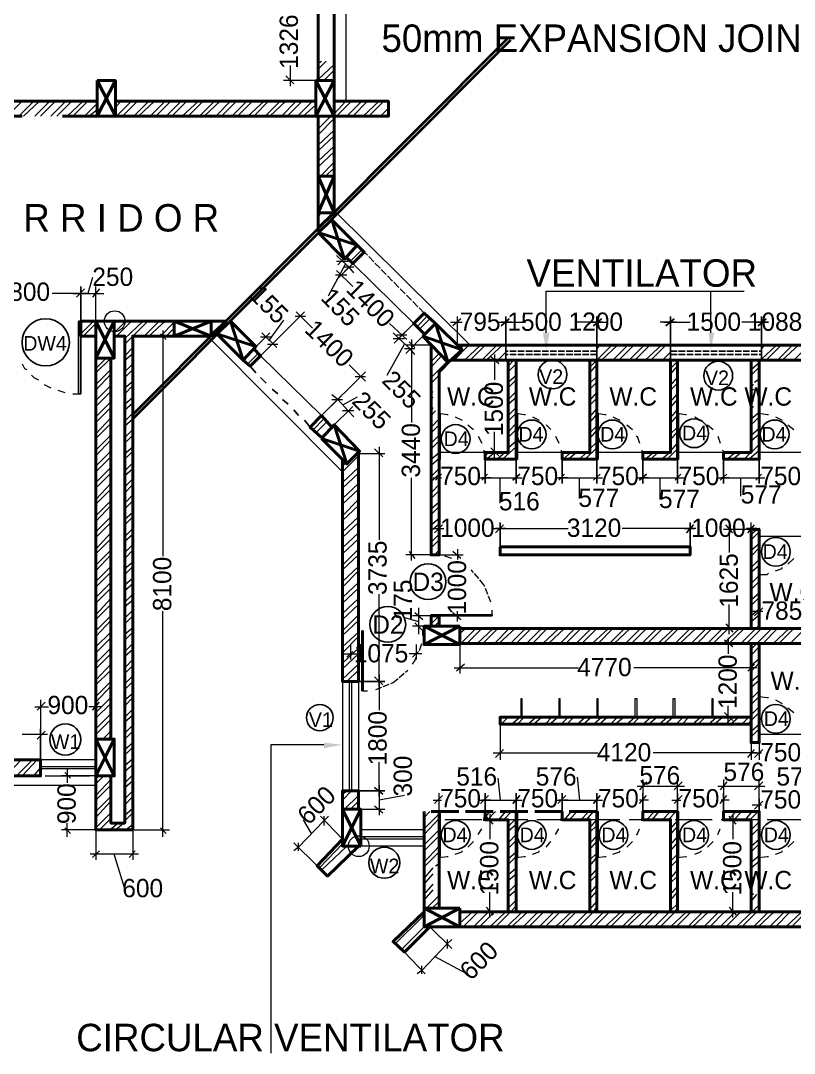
# Model space of a CAD drawing. Header units: millimetres. Extents: x 23593 to 241524, y 4405 to 182732.
# Drawn here: x 215751 to 228433, y 52635 to 69568 of the extents above; entities that cross this region are included whole.
import ezdxf

# ---------------------------------------------------------------- set-up
doc = ezdxf.new("R2010")
doc.units = ezdxf.units.MM
doc.linetypes.add('PDF_IMPORT', pattern=[1, 0.8, -0.2])
for name, color, linetype in [('PDF_0', 7, 'Continuous'), ('PDF_AR_DIMENSION', 7, 'Continuous'), ('PDF_AR_ELEVATION', 2, 'Continuous'), ('PDF_dimensions', 1, 'Continuous'), ('PDF_DOOR WIN TEXT', 5, 'Continuous'), ('PDF_ST COLUMN', 1, 'Continuous'), ('PDF_Text', 7, 'Continuous'), ('PDF_wall', 7, 'Continuous')]:
    doc.layers.add(name, color=color, linetype=linetype)
for name, color, linetype, true_color in [('PDF_AR_DOOR', 7, 'Continuous', 0x723939), ('PDF_AR_HATCH', 7, 'Continuous', 0x767676), ('PDF_AR_WINDOW', 7, 'Continuous', 0x00a5dd), ('PDF_exp gap', 7, 'Continuous', 0xdd006e)]:
    doc.layers.add(name, color=color, linetype=linetype, true_color=true_color)
doc.styles.add('PDF Century Gothic', font='GOTHIC.TTF')

msp = doc.modelspace()

# ---------------------------------------------------------------- linework, layer by layer
at = {"layer": 'PDF_0', "lineweight": 13}
for points in [[(220099, 68661), (220231, 68529)], [(220930, 65622), (221118, 65622)], [(221100, 65395), (220911, 65395)], [(221213, 65527), (221043, 65527)], [(217041, 65169), (216928, 65036)], [(220420, 64716), (220250, 64716)], [(222968, 64678), (222836, 64565)], [(218136, 64338), (218042, 64432)], [(219854, 64376), (219684, 64376)], [(221855, 64357), (222043, 64357)], [(221911, 64414), (222081, 64414)], [(219797, 64263), (219967, 64263)], [(222213, 64187), (222043, 64187)], [(222213, 64206), (222119, 64300)], [(223591, 63942), (223459, 64055)], [(221232, 63734), (221402, 63734)], [(220854, 63356), (221024, 63356)], [(221213, 63168), (221024, 63168)], [(221685, 62413), (221553, 62545)], [(223459, 62564), (223591, 62431)], [(222647, 62129), (222553, 62035)], [(222666, 61299), (222534, 61167)], [(227423, 61167), (227310, 61299)], [(227669, 61167), (227782, 61299)], [(222119, 60865), (222213, 60751)], [(222968, 60751), (222836, 60865)], [(222213, 59864), (222345, 59751)], [(222836, 59864), (222968, 59751)], [(227914, 59940), (227782, 59808)], [(222345, 59562), (222213, 59694)], [(227310, 59675), (227423, 59543)], [(227423, 59298), (227291, 59411)], [(221194, 59222), (221100, 59128)], [(222176, 59128), (222270, 59222)], [(223025, 59015), (222893, 58902)], [(227669, 58902), (227782, 59015)], [(216154, 58392), (216022, 58260)], [(216928, 58260), (217041, 58392)], [(227291, 58222), (227423, 58090)], [(216022, 57788), (216154, 57920)], [(223667, 57618), (223535, 57486)], [(227669, 57486), (227782, 57618)], [(227914, 57618), (227782, 57486)], [(216569, 57146), (216475, 57240)], [(226007, 57089), (225894, 56957)], [(226461, 56957), (226593, 57089)], [(227329, 57089), (227216, 56957)], [(227782, 56957), (227914, 57089)], [(222666, 56863), (222534, 56731)], [(225894, 56731), (226007, 56863)], [(226593, 56863), (226461, 56731)], [(227216, 56731), (227329, 56863)], [(227914, 56768), (227782, 56636)], [(221553, 56693), (221685, 56580)], [(220722, 56523), (220722, 56372)], [(223497, 56391), (223384, 56523)], [(227480, 56391), (227367, 56523)], [(216475, 56334), (216569, 56240)], [(218042, 56334), (218136, 56240)], [(220307, 55957), (220307, 56089)], [(216928, 55844), (217041, 55957)], [(217626, 55957), (217532, 55844)], [(223384, 55032), (223497, 54900)], [(227367, 55032), (227480, 54900)], [(222742, 54503), (222742, 54352)], [(222327, 53937), (222327, 54069)]]:
    msp.add_lwpolyline(points, dxfattribs=at)
at = {"layer": 'PDF_0', "color": 1, "linetype": 'PDF_IMPORT', "lineweight": 25, "ltscale": 147.431188}
msp.add_lwpolyline([(222364, 64772), (221383, 65773)], dxfattribs=at)
at = {"layer": 'PDF_0', "lineweight": 13}
for points in [[(216796, 65169), (216664, 65036)], [(223761, 64678), (223629, 64565)], [(225271, 64678), (225139, 64565)], [(226461, 64678), (226328, 64565)], [(227971, 64678), (227838, 64565)], [(223308, 62035), (223402, 62129)], [(223818, 62035), (223931, 62129)], [(224573, 62035), (224667, 62129)], [(225139, 62035), (225252, 62129)], [(225894, 62035), (226007, 62129)], [(226479, 62035), (226574, 62129)], [(227216, 62035), (227329, 62129)], [(227801, 62035), (227895, 62129)], [(223535, 61167), (223667, 61299)], [(226668, 61167), (226781, 61299)], [(221553, 58807), (221685, 58675)], [(221553, 56995), (221685, 56882)], [(223289, 56731), (223421, 56863)], [(223818, 56731), (223931, 56863)], [(224554, 56731), (224686, 56863)], [(225139, 56731), (225252, 56863)]]:
    msp.add_lwpolyline(points, close=True, dxfattribs=at)
at = {"layer": 'PDF_0', "color": 1, "linetype": 'PDF_IMPORT', "lineweight": 25, "ltscale": 132.136405}
for points in [[(225196, 64149), (223705, 64149)], [(225196, 64093), (223705, 64093)], [(226404, 64149), (227895, 64149)], [(226404, 64093), (227895, 64093)]]:
    msp.add_lwpolyline(points, dxfattribs=at)
at = {"layer": 'PDF_0', "color": 1, "lineweight": 25}
for points in [[(219514, 63904), (219608, 63791)], [(219684, 63715), (219778, 63621)], [(219873, 63526), (219967, 63451)], [(220042, 63356), (220137, 63281)], [(220231, 63187), (220307, 63092)], [(220401, 63017), (220495, 62903)]]:
    msp.add_lwpolyline(points, dxfattribs=at)
at = {"layer": 'PDF_AR_DIMENSION', "lineweight": 13}
for points in [[(220175, 68491), (220175, 68831)], [(220590, 68585), (220061, 68585)], [(221213, 65433), (221137, 65527), (221024, 65622), (220930, 65716)], [(220798, 65055), (221081, 65584)], [(220930, 65320), (221194, 65584), (221062, 65452)], [(221081, 65697), (220949, 65565)], [(220930, 65471), (221194, 65206)], [(216928, 65357), (216852, 65093)], [(216984, 64640), (216984, 65206)], [(216833, 65093), (216267, 65093)], [(216607, 65093), (216739, 65093), (216984, 65093), (217117, 65093)], [(220401, 64791), (219684, 64074), (219948, 64338)], [(220269, 64791), (220533, 64527)], [(222912, 64244), (222912, 64716)], [(220061, 64659), (219816, 64319)], [(222081, 64338), (221798, 64602)], [(221873, 64281), (222194, 64602), (221930, 64338)], [(222798, 64621), (222987, 64621)], [(223591, 64621), (224025, 64621)], [(223799, 64621), (223629, 64621)], [(225290, 64621), (224875, 64621)], [(225101, 64621), (225366, 64621)], [(226498, 64621), (226234, 64621)], [(226291, 64621), (226725, 64621)], [(227801, 64621), (228008, 64621), (227574, 64621)], [(217588, 64395), (218193, 64395)], [(218079, 64489), (218079, 60789)], [(219571, 64187), (219835, 64451)], [(219703, 64451), (219948, 64206)], [(222213, 64093), (222138, 64187), (221949, 64357), (221855, 64451)], [(222383, 64432), (222062, 64112)], [(221760, 63753), (222043, 64263)], [(222478, 64244), (222062, 64244)], [(222157, 64338), (222157, 62979)], [(223516, 64093), (223516, 63677)], [(221402, 63658), (221137, 63923)], [(223742, 63998), (223421, 63998)], [(221005, 63413), (220684, 63092), (221402, 63809)], [(221213, 63073), (221118, 63168), (220949, 63356), (220854, 63432)], [(221269, 63394), (221024, 63262)], [(220854, 62903), (221194, 63243)], [(223516, 62394), (223516, 62828)], [(221628, 62582), (221628, 61053)], [(223742, 62488), (223421, 62488)], [(221288, 62469), (221722, 62469)], [(222610, 62375), (222610, 61978)], [(222157, 60714), (222157, 62073)], [(222515, 62073), (222647, 62073)], [(223251, 62073), (223969, 62073)], [(223459, 62073), (223308, 62073)], [(223610, 61658), (223610, 62073)], [(223780, 62073), (223912, 62073)], [(224516, 62073), (225290, 62073)], [(224724, 62073), (224573, 62073)], [(224913, 61733), (224913, 62073)], [(225101, 62073), (225252, 62073)], [(225856, 62073), (226630, 62073)], [(226045, 62073), (225894, 62073)], [(226234, 61714), (226234, 62073)], [(226423, 62073), (226574, 62073)], [(227178, 62073), (227952, 62073)], [(227367, 62073), (227234, 62073)], [(227555, 61771), (227555, 62073)], [(227744, 62073), (227895, 62073)], [(222610, 60940), (222610, 61337)], [(227367, 61337), (227367, 60846)], [(227725, 60940), (227725, 61337)], [(222515, 61242), (222685, 61242)], [(223497, 61242), (224724, 61242)], [(223705, 61242), (223535, 61242)], [(226819, 61242), (225611, 61242)], [(226630, 61242), (226800, 61242)], [(227725, 61223), (227272, 61223)], [(227820, 61242), (227650, 61242)], [(222478, 60808), (222062, 60808)], [(222610, 60808), (223006, 60808)], [(222912, 60902), (222912, 60733)], [(221628, 58637), (221628, 60166)], [(227367, 59506), (227367, 59996)], [(227857, 59600), (227857, 59978)], [(218079, 56183), (218079, 59883)], [(222024, 59789), (222270, 59713)], [(222478, 59808), (222176, 59808)], [(222270, 59940), (222270, 59808), (222270, 59638), (222270, 59506)], [(222610, 59808), (223006, 59808)], [(222912, 59713), (222912, 59883)], [(227744, 59883), (227914, 59883)], [(222478, 59638), (222176, 59638)], [(227725, 59600), (227272, 59600)], [(227348, 59449), (227348, 59185)], [(221156, 59336), (221156, 59090)], [(222232, 59336), (222232, 59090)], [(222949, 59336), (222949, 58864)], [(227253, 59355), (227725, 59355), (227725, 58864)], [(221043, 59185), (221269, 59185)], [(222327, 59185), (222119, 59185)], [(222855, 58958), (224894, 58958)], [(227820, 58958), (225800, 58958)], [(221628, 58845), (221628, 58260)], [(216078, 58430), (216078, 57448), (216078, 57958)], [(216984, 57448), (216984, 58430)], [(215984, 58316), (216210, 58316)], [(217079, 58316), (216871, 58316)], [(227348, 58052), (227348, 58335)], [(227725, 58146), (227253, 58146)], [(223610, 58033), (223610, 57448)], [(227725, 58033), (227725, 57448)], [(216192, 57863), (215776, 57863)], [(227857, 57731), (227857, 57448)], [(221628, 56844), (221628, 57410)], [(223497, 57561), (225215, 57561)], [(227820, 57561), (226121, 57561)], [(227744, 57561), (227895, 57561)], [(216513, 57297), (216513, 57071)], [(216984, 57184), (216418, 57184)], [(223572, 57146), (223610, 56787)], [(224875, 57165), (224913, 56787)], [(225951, 57127), (225951, 56599), (225951, 56901)], [(226517, 56901), (226517, 56599), (226517, 57127)], [(227272, 57127), (227272, 56599), (227272, 56901)], [(227857, 56806), (227857, 56599), (227857, 57127)], [(221628, 57033), (221628, 56542)], [(222610, 56599), (222610, 56901)], [(225856, 57014), (226630, 57014)], [(227178, 57014), (227952, 57014)], [(222043, 56863), (221628, 56787)], [(222515, 56787), (222647, 56787)], [(223251, 56787), (223969, 56787)], [(223459, 56787), (223308, 56787)], [(223780, 56787), (223912, 56787)], [(224516, 56787), (225290, 56787)], [(224724, 56787), (224573, 56787)], [(225101, 56787), (225252, 56787)], [(226045, 56787), (225894, 56787)], [(226423, 56787), (226574, 56787)], [(227367, 56787), (227234, 56787)], [(221288, 56636), (221722, 56636)], [(223440, 56561), (223440, 56146)], [(227423, 56561), (227423, 56146)], [(227744, 56712), (227895, 56712)], [(216513, 56183), (216513, 56410)], [(220798, 56523), (220722, 56448), (220307, 56013), (220231, 55957)], [(220382, 56466), (220514, 56240)], [(221024, 56146), (220665, 56523)], [(223742, 56466), (223346, 56466)], [(227725, 56466), (227329, 56466)], [(216984, 56297), (216418, 56297)], [(216984, 56315), (216984, 55806)], [(217588, 56315), (217588, 55806)], [(217588, 56297), (218193, 56297)], [(220609, 55711), (220231, 56089)], [(217683, 55900), (217588, 55900), (216984, 55900), (216890, 55900)], [(217456, 55334), (217286, 55900)], [(223440, 54862), (223440, 55277)], [(227423, 54862), (227423, 55277)], [(223742, 54956), (223346, 54956)], [(227725, 54956), (227329, 54956)], [(222459, 54711), (222817, 54352)], [(222817, 54503), (222742, 54428), (222327, 53994), (222251, 53937)], [(222043, 54296), (222383, 53937)], [(223063, 53937), (222534, 54220)]]:
    msp.add_lwpolyline(points, dxfattribs=at)
for points in [[(216739, 65206), (216739, 64640)], [(223705, 64716), (223705, 64244)], [(225196, 64716), (225196, 64244)], [(226404, 64716), (226404, 64244)], [(227895, 64716), (227895, 64244)], [(223365, 61978), (223365, 62375)], [(223874, 61978), (223874, 62375)], [(224629, 61978), (224629, 62375)], [(225196, 61978), (225196, 62375)], [(225951, 61978), (225951, 62375)], [(226517, 61978), (226517, 62375)], [(227272, 61978), (227272, 62375)], [(227857, 61978), (227857, 62375)], [(223610, 61337), (223610, 60940)], [(226725, 61337), (226725, 60940)], [(221722, 58732), (221288, 58732)], [(221722, 56938), (221288, 56938)], [(223365, 56901), (223365, 56599)], [(223874, 56901), (223874, 56599)], [(224629, 56901), (224629, 56599)], [(225196, 56901), (225196, 56599)]]:
    msp.add_lwpolyline(points, close=True, dxfattribs=at)
at = {"layer": 'PDF_AR_DOOR', "lineweight": 25}
for points in [[(216739, 63451), (216701, 63451), (216701, 64640), (216739, 64640)], [(222610, 63130), (222629, 63130), (222629, 62375), (222610, 62375)], [(223874, 63130), (223893, 63130), (223893, 62375), (223874, 62375)], [(225196, 63130), (225215, 63130), (225215, 62375), (225196, 62375)], [(226517, 63130), (226536, 63130), (226536, 62375), (226517, 62375)], [(223478, 59808), (223478, 59827), (222478, 59827), (222478, 59808)], [(221345, 58581), (221364, 58581), (221364, 59562), (221345, 59562)], [(222610, 55844), (222629, 55844), (222629, 56599), (222610, 56599)], [(223874, 55844), (223893, 55844), (223893, 56599), (223874, 56599)], [(225196, 55844), (225215, 55844), (225215, 56599), (225196, 56599)], [(226517, 55844), (226536, 55844), (226536, 56599), (226517, 56599)]]:
    msp.add_lwpolyline(points, close=True, dxfattribs=at)
at = {"layer": 'PDF_AR_DOOR', "lineweight": 20}
for points in [[(215776, 63942), (215814, 63866), (215852, 63847)], [(215927, 63753), (215965, 63715), (216041, 63677)], [(216135, 63602), (216248, 63545)], [(216362, 63507), (216475, 63470)], [(216607, 63451), (216739, 63451)], [(222610, 63130), (222742, 63111), (222761, 63111)], [(222874, 63073), (222987, 63017)], [(223874, 63130), (224007, 63111), (224025, 63111)], [(224139, 63073), (224252, 63017)], [(225196, 63130), (225328, 63111), (225347, 63111)], [(225460, 63073), (225573, 63017)], [(226517, 63130), (226649, 63111), (226668, 63111)], [(226800, 63073), (226895, 63017), (226914, 63017)], [(227857, 63130), (227990, 63111), (228008, 63111)], [(228122, 63073), (228235, 63017)], [(223082, 62941), (223176, 62866)], [(224365, 62941), (224441, 62866)], [(225687, 62941), (225781, 62866)], [(227008, 62941), (227102, 62866)], [(228329, 62941), (228424, 62866)], [(223251, 62752), (223308, 62639)], [(224516, 62752), (224573, 62639)], [(225838, 62752), (225856, 62752), (225894, 62639)], [(227178, 62752), (227216, 62639)], [(223346, 62526), (223346, 62507), (223365, 62375)], [(224611, 62526), (224611, 62507), (224629, 62375)], [(225932, 62526), (225932, 62507), (225951, 62375)], [(227253, 62526), (227272, 62507), (227272, 62375)], [(222572, 60808), (222478, 60808)], [(222817, 60751), (222704, 60789)], [(223044, 60638), (222987, 60676), (222931, 60695)], [(228329, 60657), (228424, 60751)], [(227857, 60487), (227990, 60487), (228008, 60506)], [(228122, 60544), (228235, 60582), (228235, 60600)], [(223478, 59808), (223478, 59902)], [(222345, 59487), (222345, 59562)], [(222289, 59241), (222327, 59355)], [(222176, 59015), (222213, 59071), (222232, 59128)], [(221345, 58581), (221439, 58581)], [(227857, 58486), (227990, 58467), (228008, 58467)], [(228122, 58430), (228235, 58373)], [(228329, 58298), (228424, 58222)], [(223346, 56448), (223346, 56466), (223365, 56599)], [(224611, 56448), (224611, 56466), (224629, 56599)], [(225932, 56448), (225932, 56466), (225951, 56599)], [(227253, 56448), (227272, 56466), (227272, 56599)], [(223251, 56221), (223308, 56315)], [(224516, 56221), (224573, 56315)], [(225838, 56221), (225856, 56221), (225894, 56315)], [(227178, 56221), (227216, 56315)], [(223082, 56013), (223176, 56108)], [(224365, 56013), (224441, 56108)], [(225687, 56013), (225781, 56108)], [(227008, 56013), (227102, 56108)], [(228329, 56013), (228424, 56108)], [(222874, 55900), (222987, 55938), (222987, 55957)], [(224139, 55900), (224252, 55938), (224252, 55957)], [(225460, 55900), (225573, 55938), (225573, 55957)], [(226800, 55900), (226895, 55938), (226914, 55957)], [(228122, 55900), (228235, 55938), (228235, 55957)], [(222610, 55844), (222742, 55862), (222761, 55862)], [(223874, 55844), (224007, 55862), (224025, 55862)], [(225196, 55844), (225328, 55862), (225347, 55862)], [(226517, 55844), (226649, 55862), (226668, 55862)], [(227857, 55844), (227990, 55862), (228008, 55862)]]:
    msp.add_lwpolyline(points, dxfattribs=at)
at = {"layer": 'PDF_AR_DOOR', "lineweight": 25}
for points in [[(227857, 63130), (227857, 62375), (227857, 63130)], [(227857, 60487), (227857, 61242), (227857, 60487)], [(227857, 58486), (227857, 57731), (227857, 58486)], [(227857, 55844), (227857, 56599), (227857, 55844)]]:
    msp.add_lwpolyline(points, dxfattribs=at)
at = {"layer": 'PDF_AR_DOOR', "linetype": 'PDF_IMPORT', "lineweight": 20, "ltscale": 133.477926}
for points in [[(223459, 60034), (223346, 60317), (223138, 60563)], [(221571, 58600), (221855, 58713), (222100, 58920)]]:
    msp.add_lwpolyline(points, dxfattribs=at)
at = {"layer": 'PDF_AR_ELEVATION', "lineweight": 20}
for points in [[(221024, 62167), (218815, 64395)], [(220684, 63092), (219684, 64074)], [(223365, 62488), (222610, 62488)], [(224629, 62488), (223874, 62488)], [(225951, 62488), (225196, 62488)], [(227272, 62488), (226517, 62488)], [(228594, 62488), (227857, 62488)], [(228594, 61110), (227857, 61110)], [(228594, 57863), (227857, 57863)], [(214851, 57033), (216984, 57033)]]:
    msp.add_lwpolyline(points, dxfattribs=at)
at = {"layer": 'PDF_AR_ELEVATION', "color": 7, "lineweight": 20}
for points in [[(223969, 58146), (223969, 58449), (223950, 58449), (223950, 58146)], [(224592, 58146), (224592, 58449), (224573, 58449), (224573, 58146)], [(225215, 58146), (225215, 58449), (225196, 58449), (225196, 58146)], [(225856, 58146), (225856, 58449), (225819, 58449), (225819, 58146)], [(226479, 58146), (226479, 58449), (226442, 58449), (226442, 58146)], [(227102, 58146), (227102, 58449), (227083, 58449), (227083, 58146)]]:
    msp.add_lwpolyline(points, dxfattribs=at)
at = {"layer": 'PDF_AR_ELEVATION', "linetype": 'PDF_IMPORT', "lineweight": 20, "ltscale": 755.065171}
msp.add_lwpolyline([(228594, 56466), (222610, 56466)], dxfattribs=at)
at = {"layer": 'PDF_AR_HATCH', "lineweight": 5}
for points in [[(220628, 68868), (220684, 68906)], [(220628, 68774), (220760, 68906)], [(220628, 68604), (220892, 68850)], [(220722, 68585), (220892, 68755)], [(215531, 68000), (215776, 68245)], [(215720, 68000), (215965, 68245)], [(215795, 68000), (216059, 68245)], [(215984, 68000), (216229, 68245)], [(216078, 68000), (216324, 68245)], [(216248, 68000), (216494, 68245)], [(216343, 68000), (216588, 68245)], [(216513, 68000), (216777, 68245)], [(216607, 68000), (216852, 68245)], [(217305, 68245), (217305, 68245)], [(217305, 68151), (217400, 68245)], [(217324, 68000), (217570, 68245)], [(217419, 68000), (217664, 68245)], [(217607, 68000), (217853, 68245)], [(217683, 68000), (217947, 68245)], [(217872, 68000), (218117, 68245)], [(217966, 68000), (218211, 68245)], [(218136, 68000), (218381, 68245)], [(218230, 68000), (218476, 68245)], [(218400, 68000), (218664, 68245)], [(218495, 68000), (218740, 68245)], [(218683, 68000), (218929, 68245)], [(218759, 68000), (219023, 68245)], [(218948, 68000), (219193, 68245)], [(219042, 68000), (219287, 68245)], [(219212, 68000), (219457, 68245)], [(219306, 68000), (219552, 68245)], [(219476, 68000), (219740, 68245)], [(219571, 68000), (219816, 68245)], [(219759, 68000), (220005, 68245)], [(219835, 68000), (220099, 68245)], [(220024, 68000), (220269, 68245)], [(220118, 68000), (220363, 68245)], [(220288, 68000), (220533, 68245)], [(220892, 68038), (221081, 68245)], [(220892, 68227), (220911, 68245)], [(220930, 68000), (221175, 68245)], [(221100, 68000), (221345, 68245)], [(221194, 68000), (221439, 68245)], [(221364, 68000), (221628, 68245)], [(221458, 68000), (221704, 68245)], [(216796, 68000), (217003, 68208)], [(216871, 68000), (217003, 68113)], [(220382, 68000), (220590, 68189)], [(221647, 68000), (221779, 68132)], [(220571, 68000), (220590, 68019)], [(220628, 67792), (220835, 68000)], [(220628, 67981), (220647, 68000)], [(220628, 67698), (220892, 67962)], [(221722, 68000), (221779, 68038)], [(220628, 67528), (220892, 67774)], [(220628, 67434), (220892, 67679)], [(220628, 67264), (220892, 67509)], [(220628, 67170), (220892, 67415)], [(220665, 67019), (220892, 67245)], [(220741, 67019), (220892, 67151)], [(220628, 66169), (220873, 66414)], [(220628, 66358), (220684, 66414)], [(221156, 65622), (221345, 65810)], [(222251, 64546), (222421, 64734)], [(216739, 64432), (216947, 64640)], [(216739, 64621), (216758, 64640)], [(216777, 64395), (216984, 64602)], [(217286, 64451), (217475, 64640)], [(217286, 64621), (217305, 64640)], [(217324, 64395), (217570, 64640)], [(217456, 64357), (217758, 64640)], [(217834, 64640), (217588, 64395), (217456, 64263)], [(217777, 64395), (218023, 64640)], [(217853, 64395), (218117, 64640)], [(218042, 64395), (218268, 64621)], [(218136, 64395), (218268, 64527)], [(218853, 64414), (219099, 64640)], [(218853, 64583), (218910, 64640)], [(222289, 64508), (222459, 64678)], [(216966, 64395), (216984, 64414)], [(217456, 64074), (217588, 64206)], [(222478, 64168), (222515, 64206)], [(222855, 63998), (223100, 64244)], [(222968, 64187), (223006, 64244)], [(223025, 63998), (223289, 64244)], [(223119, 63998), (223365, 64244)], [(223308, 63998), (223554, 64244)], [(223384, 63998), (223648, 64244)], [(225083, 63885), (225196, 63998), (225441, 64244)], [(225196, 64187), (225252, 64244)], [(225271, 63998), (225536, 64244)], [(225460, 63998), (225705, 64244)], [(225554, 63998), (225800, 64244)], [(225724, 63998), (225970, 64244)], [(225819, 63998), (226064, 64244)], [(225989, 63998), (226253, 64244)], [(226083, 63998), (226328, 64244)], [(227895, 64017), (228141, 64244)], [(227895, 64187), (227952, 64244)], [(227971, 63998), (228216, 64244)], [(228159, 63998), (228405, 64244)], [(228235, 63998), (228499, 64244)], [(228424, 63998), (228669, 64244)], [(216984, 63866), (217154, 64036)], [(216984, 63791), (217230, 64036)], [(217456, 63998), (217588, 64112)], [(219476, 63942), (219646, 64112)], [(222478, 63979), (222610, 64112)], [(222478, 63885), (222647, 64074)], [(223572, 63998), (223705, 64130)], [(223667, 63998), (223705, 64036)], [(226272, 63998), (226404, 64130)], [(226347, 63998), (226404, 64036)], [(216984, 63602), (217230, 63847)], [(217456, 63809), (217588, 63942)], [(217456, 63715), (217588, 63847)], [(222478, 63715), (222742, 63979)], [(223742, 63904), (223837, 63998)], [(223742, 63809), (223874, 63942)], [(225083, 63791), (225196, 63923)], [(226404, 63866), (226517, 63979)], [(226404, 63772), (226517, 63904)], [(227725, 63847), (227857, 63960)], [(227725, 63753), (227857, 63885)], [(216984, 63507), (217230, 63772)], [(222478, 63621), (222610, 63753)], [(223742, 63640), (223874, 63753)], [(223742, 63545), (223874, 63677)], [(225083, 63621), (225196, 63734)], [(226404, 63583), (226517, 63715)], [(227782, 63640), (227857, 63696)], [(216984, 63338), (217230, 63583)], [(217456, 63545), (217588, 63658)], [(217456, 63451), (217588, 63583)], [(225083, 63526), (225196, 63640)], [(226404, 63507), (226517, 63621)], [(227725, 63564), (227763, 63602)], [(227725, 63489), (227763, 63526)], [(216984, 63243), (217230, 63489)], [(217456, 63281), (217588, 63394)], [(222478, 63451), (222515, 63489)], [(222478, 63356), (222515, 63394)], [(223742, 63356), (223874, 63489)], [(223742, 63281), (223874, 63394)], [(225083, 63338), (225196, 63470)], [(225083, 63262), (225196, 63375)], [(226404, 63319), (226517, 63451)], [(226404, 63224), (226517, 63356)], [(227725, 63300), (227763, 63338)], [(216984, 63073), (217230, 63319)], [(216984, 62979), (217230, 63224)], [(217456, 63187), (217588, 63300)], [(222478, 63168), (222515, 63224)], [(222478, 63092), (222553, 63168)], [(223742, 63092), (223874, 63224)], [(225083, 63073), (225196, 63205)], [(226404, 63054), (226517, 63187)], [(227725, 63205), (227763, 63243)], [(216984, 62790), (217230, 63054)], [(217456, 62998), (217588, 63130)], [(217456, 62922), (217588, 63036)], [(220552, 62866), (220722, 63036)], [(220590, 62809), (220779, 62998)], [(222478, 62903), (222610, 63036)], [(223742, 62998), (223874, 63130)], [(225083, 62979), (225196, 63111)], [(226404, 62960), (226517, 63092)], [(227725, 63036), (227857, 63149)], [(227725, 62941), (227857, 63073)], [(216984, 62715), (217230, 62960)], [(217456, 62734), (217588, 62866)], [(222478, 62809), (222610, 62941)], [(223742, 62828), (223874, 62960)], [(223742, 62734), (223874, 62866)], [(225083, 62809), (225196, 62922)], [(225083, 62715), (225196, 62847)], [(226404, 62790), (226517, 62903)], [(226404, 62696), (226517, 62828)], [(227725, 62771), (227857, 62885)], [(216984, 62526), (217230, 62771)], [(216984, 62431), (217230, 62696)], [(217456, 62639), (217588, 62771)], [(222478, 62639), (222610, 62771)], [(222478, 62545), (222610, 62677)], [(223742, 62564), (223874, 62677)], [(225083, 62545), (225196, 62658)], [(227725, 62677), (227857, 62790)], [(216984, 62262), (217230, 62507)], [(217456, 62469), (217588, 62582)], [(217456, 62375), (217588, 62507)], [(222478, 62375), (222610, 62488)], [(223365, 62431), (223421, 62488)], [(223384, 62375), (223516, 62488)], [(223554, 62375), (223686, 62488)], [(223648, 62375), (223874, 62582)], [(224648, 62375), (224762, 62488)], [(224724, 62375), (224856, 62488)], [(224913, 62375), (225026, 62488)], [(225007, 62375), (225196, 62564)], [(225989, 62375), (226121, 62488)], [(226083, 62375), (226196, 62488)], [(226253, 62375), (226385, 62488)], [(226347, 62375), (226517, 62545)], [(226404, 62507), (226517, 62639)], [(227272, 62488), (227272, 62488)], [(227329, 62375), (227461, 62488)], [(227423, 62375), (227555, 62488)], [(227612, 62375), (227857, 62620)], [(227687, 62375), (227857, 62526)], [(216984, 62167), (217230, 62413)], [(217456, 62186), (217588, 62318)], [(221024, 62167), (221288, 62431)], [(221024, 62262), (221081, 62318)], [(222478, 62280), (222610, 62394)], [(223837, 62375), (223874, 62413)], [(225177, 62375), (225196, 62394)], [(216984, 61997), (217230, 62243)], [(216984, 61903), (217230, 62148)], [(217456, 62111), (217588, 62224)], [(221024, 61997), (221288, 62243)], [(221024, 61903), (221288, 62148)], [(222478, 62092), (222610, 62224)], [(216984, 61714), (217230, 61978)], [(217456, 61922), (217588, 62054)], [(221024, 61733), (221288, 61978)], [(222478, 62016), (222610, 62129)], [(216984, 61639), (217230, 61884)], [(217456, 61827), (217588, 61960)], [(221024, 61639), (221288, 61884)], [(222478, 61827), (222610, 61960)], [(222478, 61733), (222610, 61865)], [(216984, 61450), (217230, 61695)], [(217456, 61658), (217588, 61790)], [(217456, 61563), (217588, 61695)], [(221024, 61450), (221288, 61714)], [(222478, 61563), (222610, 61676)], [(216984, 61356), (217230, 61620)], [(217456, 61393), (217588, 61507)], [(221024, 61374), (221288, 61620)], [(222478, 61469), (222610, 61601)], [(216984, 61186), (217230, 61431)], [(216984, 61091), (217230, 61337)], [(217456, 61299), (217588, 61431)], [(221024, 61186), (221288, 61431)], [(221024, 61091), (221288, 61337)], [(222478, 61299), (222610, 61412)], [(222478, 61205), (222610, 61318)], [(216984, 60902), (217230, 61167)], [(217456, 61110), (217588, 61242)], [(217456, 61035), (217588, 61148)], [(221024, 60921), (221288, 61167)], [(222478, 61016), (222610, 61148)], [(227725, 61148), (227820, 61223)], [(227725, 61053), (227857, 61186)], [(216984, 60827), (217230, 61072)], [(217456, 60846), (217588, 60978)], [(221024, 60827), (221288, 61072)], [(222478, 60921), (222610, 61053)], [(227725, 60884), (227857, 60997)], [(216984, 60638), (217230, 60884)], [(216984, 60544), (217230, 60808)], [(217456, 60751), (217588, 60884)], [(221024, 60638), (221288, 60902)], [(221024, 60563), (221288, 60808)], [(222534, 60808), (222610, 60884)], [(227725, 60789), (227857, 60921)], [(217456, 60582), (217588, 60695)], [(227725, 60600), (227857, 60733)], [(227725, 60525), (227857, 60638)], [(216984, 60374), (217230, 60619)], [(216984, 60280), (217230, 60525)], [(217456, 60487), (217588, 60619)], [(221024, 60374), (221288, 60619)], [(221024, 60280), (221288, 60544)], [(227725, 60336), (227857, 60468)], [(216984, 60110), (217230, 60355)], [(217456, 60317), (217588, 60431)], [(217456, 60223), (217588, 60336)], [(221024, 60110), (221288, 60355)], [(227725, 60242), (227857, 60374)], [(216984, 60015), (217230, 60261)], [(217456, 60034), (217588, 60166)], [(221024, 60015), (221288, 60261)], [(227725, 60072), (227857, 60185)], [(216984, 59827), (217230, 60091)], [(216984, 59751), (217230, 59996)], [(217456, 59959), (217588, 60072)], [(221024, 59845), (221288, 60091)], [(221024, 59751), (221288, 59996)], [(227725, 59978), (227857, 60110)], [(216984, 59562), (217230, 59808)], [(217456, 59770), (217588, 59902)], [(217456, 59675), (217588, 59808)], [(221024, 59562), (221288, 59827)], [(222478, 59675), (222610, 59808)], [(227725, 59808), (227857, 59921)], [(227725, 59713), (227857, 59827)], [(216984, 59468), (217230, 59732)], [(217456, 59506), (217588, 59619)], [(221024, 59487), (221288, 59732)], [(222534, 59638), (222610, 59713)], [(227555, 59355), (227801, 59600), (227857, 59657)], [(216984, 59298), (217230, 59543)], [(216984, 59204), (217230, 59449)], [(217456, 59411), (217588, 59543)], [(221024, 59298), (221288, 59543)], [(221024, 59204), (221288, 59468)], [(222949, 59524), (223044, 59600)], [(222968, 59355), (223214, 59600)], [(223063, 59355), (223308, 59600)], [(223233, 59355), (223497, 59600)], [(223327, 59355), (223572, 59600)], [(223516, 59355), (223761, 59600)], [(223591, 59355), (223856, 59600)], [(223780, 59355), (224025, 59600)], [(223874, 59355), (224120, 59600)], [(224044, 59355), (224290, 59600)], [(224139, 59355), (224384, 59600)], [(224309, 59355), (224573, 59600)], [(224403, 59355), (224667, 59600)], [(224592, 59355), (224837, 59600)], [(224686, 59355), (224931, 59600)], [(224856, 59355), (225101, 59600)], [(224950, 59355), (225196, 59600)], [(225120, 59355), (225385, 59600)], [(225215, 59355), (225460, 59600)], [(225403, 59355), (225649, 59600)], [(225479, 59355), (225743, 59600)], [(225668, 59355), (225913, 59600)], [(225762, 59355), (226007, 59600)], [(225932, 59355), (226177, 59600)], [(226026, 59355), (226272, 59600)], [(226196, 59355), (226461, 59600)], [(226291, 59355), (226536, 59600)], [(226479, 59355), (226725, 59600)], [(226555, 59355), (226819, 59600)], [(226744, 59355), (226989, 59600)], [(226838, 59355), (227083, 59600)], [(227008, 59355), (227253, 59600)], [(227102, 59355), (227348, 59600)], [(227272, 59355), (227536, 59600)], [(227367, 59355), (227612, 59600)], [(227650, 59355), (227895, 59600)], [(227725, 59260), (227820, 59355), (228065, 59600)], [(227914, 59355), (228159, 59600)], [(228084, 59355), (228348, 59600)], [(228178, 59355), (228424, 59600)], [(228367, 59355), (228612, 59600)], [(216984, 59034), (217230, 59279)], [(217456, 59222), (217588, 59355)], [(221024, 59034), (221288, 59279)], [(227725, 59166), (227857, 59298)], [(216984, 58939), (217230, 59185)], [(217456, 59147), (217588, 59260)], [(221024, 58939), (221288, 59185)], [(227725, 58996), (227857, 59109)], [(216984, 58751), (217230, 59015)], [(217456, 58958), (217588, 59090)], [(217456, 58864), (217588, 58996)], [(221024, 58769), (221288, 59015)], [(227725, 58902), (227857, 59034)], [(216984, 58675), (217230, 58920)], [(217456, 58694), (217588, 58826)], [(221100, 58732), (221288, 58920)], [(227725, 58732), (227857, 58845)], [(216984, 58486), (217230, 58732)], [(216984, 58392), (217230, 58656)], [(217456, 58600), (217588, 58732)], [(221269, 58732), (221288, 58751)], [(227725, 58637), (227857, 58751)], [(216984, 58222), (217230, 58467)], [(217456, 58430), (217588, 58543)], [(217456, 58335), (217588, 58467)], [(227725, 58449), (227857, 58581)], [(227725, 58354), (227857, 58486)], [(216984, 58128), (217230, 58373)], [(217456, 58146), (217588, 58279)], [(227725, 58184), (227857, 58316)], [(216984, 57958), (217230, 58203)], [(216984, 57863), (217230, 58109)], [(217456, 58071), (217588, 58184)], [(223610, 58109), (223648, 58146)], [(223629, 58033), (223742, 58146)], [(223799, 58033), (223931, 58146)], [(223893, 58033), (224007, 58146)], [(224063, 58033), (224195, 58146)], [(224158, 58033), (224290, 58146)], [(224346, 58033), (224460, 58146)], [(224422, 58033), (224554, 58146)], [(224611, 58033), (224724, 58146)], [(224705, 58033), (224818, 58146)], [(224875, 58033), (225007, 58146)], [(224969, 58033), (225101, 58146)], [(225139, 58033), (225271, 58146)], [(225234, 58033), (225366, 58146)], [(225422, 58033), (225536, 58146)], [(225498, 58033), (225630, 58146)], [(225687, 58033), (225819, 58146)], [(225781, 58033), (225894, 58146)], [(225951, 58033), (226083, 58146)], [(226045, 58033), (226177, 58146)], [(226215, 58033), (226347, 58146)], [(226309, 58033), (226442, 58146)], [(226498, 58033), (226612, 58146)], [(226593, 58033), (226706, 58146)], [(226763, 58033), (226895, 58146)], [(226857, 58033), (226970, 58146)], [(227027, 58033), (227159, 58146)], [(227121, 58033), (227253, 58146)], [(227310, 58033), (227423, 58146)], [(227385, 58033), (227518, 58146)], [(227574, 58033), (227687, 58146)], [(227669, 58033), (227725, 58090), (227857, 58222)], [(217098, 57788), (217230, 57920)], [(217456, 57882), (217588, 58014)], [(217456, 57788), (217588, 57920)], [(227725, 57920), (227857, 58033)], [(227725, 57826), (227857, 57958)], [(217192, 57788), (217230, 57844)], [(227801, 57731), (227857, 57769)], [(217456, 57618), (217588, 57731)], [(217456, 57524), (217588, 57656)], [(215512, 57184), (215757, 57448)], [(215682, 57184), (215946, 57448)], [(215776, 57184), (216022, 57448)], [(217456, 57354), (217588, 57467)], [(215965, 57184), (216078, 57316)], [(217456, 57259), (217588, 57373)], [(216041, 57184), (216078, 57222)], [(216984, 57146), (217041, 57184)], [(216984, 57052), (217117, 57184)], [(216984, 56863), (217230, 57127)], [(217456, 57071), (217588, 57203)], [(217456, 56995), (217588, 57108)], [(216984, 56787), (217230, 57033)], [(217456, 56806), (217588, 56938)], [(221024, 56882), (221100, 56938)], [(221024, 56787), (221175, 56938)], [(216984, 56599), (217230, 56844)], [(216984, 56504), (217230, 56768)], [(217456, 56712), (217588, 56844)], [(221062, 56636), (221288, 56863)], [(221156, 56636), (221288, 56768)], [(216984, 56334), (217230, 56580)], [(217456, 56542), (217588, 56655)], [(217456, 56448), (217588, 56580)], [(222364, 56580), (222364, 56599)], [(222364, 56504), (222459, 56599)], [(222364, 56315), (222610, 56561)], [(223365, 56504), (223440, 56599)], [(223402, 56466), (223535, 56599)], [(223591, 56466), (223705, 56599)], [(223667, 56466), (223799, 56599)], [(224667, 56466), (224780, 56599)], [(224743, 56466), (224875, 56599)], [(224931, 56466), (225064, 56599)], [(225026, 56466), (225139, 56599)], [(225951, 56580), (225951, 56599)], [(226007, 56466), (226140, 56599)], [(226102, 56466), (226215, 56599)], [(226272, 56466), (226404, 56599)], [(226366, 56466), (226498, 56599)], [(227272, 56561), (227291, 56599)], [(227348, 56466), (227480, 56599)], [(227442, 56466), (227574, 56599)], [(227631, 56466), (227744, 56599)], [(227706, 56466), (227838, 56599)], [(217041, 56297), (217230, 56485)], [(217211, 56297), (217343, 56410)], [(217305, 56297), (217437, 56410)], [(217475, 56297), (217588, 56391)], [(222364, 56221), (222610, 56485)], [(223742, 56353), (223874, 56485)], [(223742, 56278), (223874, 56391)], [(225083, 56334), (225196, 56466)], [(226404, 56315), (226517, 56448)], [(227725, 56297), (227857, 56429)], [(217570, 56297), (217588, 56297)], [(222364, 56051), (222610, 56297)], [(223742, 56089), (223874, 56221)], [(225083, 56259), (225196, 56372)], [(226404, 56221), (226517, 56353)], [(227725, 56202), (227857, 56334)], [(220647, 55674), (221024, 56070)], [(222364, 55957), (222610, 56202)], [(223742, 55995), (223874, 56127)], [(225083, 56070), (225196, 56202)], [(225083, 55976), (225196, 56108)], [(226404, 56051), (226517, 56183)], [(226404, 55957), (226517, 56089)], [(227725, 56032), (227857, 56146)], [(227725, 55938), (227857, 56070)], [(220684, 55636), (221100, 56032)], [(220779, 55542), (221269, 56032)], [(222364, 55768), (222610, 56032)], [(222364, 55693), (222610, 55938)], [(223742, 55825), (223874, 55938)], [(225083, 55806), (225196, 55919)], [(226404, 55787), (226517, 55900)], [(227725, 55768), (227857, 55881)], [(222553, 55711), (222610, 55749)], [(223742, 55730), (223874, 55862)], [(225083, 55711), (225196, 55844)], [(226404, 55693), (226517, 55806)], [(227725, 55674), (227857, 55787)], [(222364, 55504), (222515, 55674)], [(222364, 55409), (222515, 55579)], [(223742, 55560), (223874, 55674)], [(223742, 55466), (223874, 55579)], [(225083, 55523), (225196, 55655)], [(225083, 55447), (225196, 55560)], [(226404, 55504), (226517, 55636)], [(226404, 55428), (226517, 55542)], [(222364, 55239), (222515, 55409)], [(223742, 55277), (223874, 55409)], [(225083, 55258), (225196, 55391)], [(226404, 55239), (226517, 55372)], [(227725, 55485), (227763, 55523)], [(227725, 55391), (227763, 55428)], [(222364, 55145), (222515, 55315)], [(222402, 55013), (222610, 55221)], [(223742, 55202), (223874, 55315)], [(225083, 55164), (225196, 55296)], [(226404, 55145), (226517, 55277)], [(227725, 55221), (227763, 55258)], [(227725, 55126), (227820, 55239)], [(222496, 55013), (222610, 55126)], [(223535, 54711), (223780, 54956), (223874, 55051)], [(223742, 55013), (223874, 55145)], [(225083, 54994), (225196, 55126)], [(226404, 54975), (226517, 55088)], [(227480, 54711), (227744, 54956), (227857, 55070)], [(221892, 54428), (222345, 54881)], [(222949, 54768), (223157, 54956)], [(222949, 54937), (222987, 54956)], [(223006, 54711), (223251, 54956)], [(223176, 54711), (223421, 54956)], [(223270, 54711), (223516, 54956)], [(223440, 54711), (223705, 54956)], [(223723, 54711), (223969, 54956)], [(223799, 54711), (224063, 54956)], [(223988, 54711), (224233, 54956)], [(224082, 54711), (224327, 54956)], [(224252, 54711), (224497, 54956)], [(224346, 54711), (224592, 54956)], [(224516, 54711), (224780, 54956)], [(224611, 54711), (224856, 54956)], [(224799, 54711), (225045, 54956)], [(224894, 54711), (225139, 54956), (225196, 55032)], [(225064, 54711), (225309, 54956)], [(225158, 54711), (225403, 54956)], [(225328, 54711), (225592, 54956)], [(225422, 54711), (225668, 54956)], [(225611, 54711), (225856, 54956)], [(225687, 54711), (225951, 54956)], [(225875, 54711), (226121, 54956)], [(225970, 54711), (226215, 54956)], [(226140, 54711), (226385, 54956)], [(226234, 54711), (226479, 54956), (226517, 55013)], [(226404, 54711), (226668, 54956)], [(226498, 54711), (226744, 54956)], [(226687, 54711), (226932, 54956)], [(226763, 54711), (227027, 54956)], [(226951, 54711), (227197, 54956)], [(227046, 54711), (227291, 54956)], [(227216, 54711), (227461, 54956)], [(227310, 54711), (227555, 54956)], [(227574, 54711), (227820, 54956), (227857, 54994)], [(227763, 54711), (228008, 54956)], [(227838, 54711), (228103, 54956)], [(228027, 54711), (228273, 54956)], [(228122, 54711), (228367, 54956)], [(228292, 54711), (228556, 54956)], [(228386, 54711), (228631, 54956)], [(221987, 54333), (222364, 54711)]]:
    msp.add_lwpolyline(points, dxfattribs=at)
at = {"layer": 'PDF_AR_WINDOW', "color": 2, "linetype": 'PDF_IMPORT', "lineweight": 20, "ltscale": 6474.683842}
msp.add_lwpolyline([(221081, 89595), (221081, 68245)], dxfattribs=at)
at = {"layer": 'PDF_AR_WINDOW', "color": 2, "lineweight": 20}
for points in [[(221024, 58732), (221024, 56938)], [(221288, 58732), (221288, 56938)], [(216984, 57448), (216078, 57448)], [(222364, 56297), (221326, 56297)], [(222364, 56032), (221326, 56032)]]:
    msp.add_lwpolyline(points, dxfattribs=at)
at = {"layer": 'PDF_AR_WINDOW', "color": 27, "lineweight": 20, "true_color": 0x725639}
for points in [[(221137, 58732), (221137, 56938)], [(221175, 58732), (221175, 56938)], [(222364, 56183), (221326, 56183)], [(222364, 56146), (221326, 56146)]]:
    msp.add_lwpolyline(points, dxfattribs=at)
at = {"layer": 'PDF_AR_WINDOW', "lineweight": 20}
for points in [[(216984, 57335), (216078, 57335)], [(216984, 57297), (216078, 57297)]]:
    msp.add_lwpolyline(points, dxfattribs=at)
at = {"layer": 'PDF_dimensions', "color": 70, "lineweight": 13, "true_color": 0x7fff00}
for points in [[(224365, 64451), (224365, 65131), (227612, 65131)], [(227065, 64451), (227065, 65131)], [(220722, 57693), (219854, 57693), (219854, 52635)]]:
    msp.add_lwpolyline(points, dxfattribs=at)
at = {"layer": 'PDF_dimensions', "lineweight": 25}
for points in [[(223705, 64244), (223705, 63998)], [(225196, 63998), (225196, 64244)], [(226404, 63998), (226404, 64244)], [(227895, 64244), (227895, 63998)]]:
    msp.add_lwpolyline(points, dxfattribs=at)
at = {"layer": 'PDF_dimensions', "linetype": 'PDF_IMPORT', "lineweight": 13, "ltscale": 906.078205}
msp.add_lwpolyline([(208905, 57184), (216984, 57184)], dxfattribs=at)
at = {"layer": 'PDF_dimensions', "color": 70, "true_color": 0x7fff00, "transparency": 33554559}
for points in [[(224422, 64451), (224365, 64168), (224309, 64451)], [(227121, 64451), (227065, 64168), (227027, 64451)], [(220722, 57731), (221024, 57693), (220722, 57637)]]:
    msp.add_solid(points, dxfattribs=at)
at = {"layer": 'PDF_DOOR WIN TEXT', "lineweight": 25}
for centre, radius in [((216162, 64293), 387), ((224468, 63765), 236), ((227186, 63746), 236), ((224128, 62783), 236), ((225450, 62783), 236), ((226790, 62802), 236), ((228111, 62783), 236), ((222882, 62708), 236), ((228130, 60858), 236), ((222429, 60367), 293), ((221769, 59668), 293), ((220655, 58139), 217), ((228130, 58120), 236), ((216483, 57781), 255), ((222882, 56214), 236), ((224128, 56214), 236), ((225468, 56214), 236), ((226790, 56214), 236), ((228130, 56214), 236), ((221712, 55761), 255)]:
    msp.add_circle(centre, radius, dxfattribs=at)
at = {"layer": 'PDF_exp gap', "lineweight": 35}
for points in [[(223742, 69284), (217588, 63111)], [(223780, 69246), (217588, 63036)]]:
    msp.add_lwpolyline(points, dxfattribs=at)
at = {"layer": 'PDF_ST COLUMN', "lineweight": 40}
for points in [[(217003, 68585), (217305, 68585), (217305, 68000), (217003, 68000)], [(220590, 68585), (220892, 68585), (220892, 68000), (220590, 68000)], [(220628, 66414), (220892, 66414), (220892, 67019), (220628, 67019)], [(220628, 66094), (220854, 66301), (221269, 65886), (221062, 65659)], [(216984, 64036), (217286, 64036), (217286, 64640), (216984, 64640)], [(218872, 64395), (218872, 64640), (218268, 64640), (218268, 64395)], [(218966, 64432), (219193, 64640), (219608, 64225), (219401, 63998)], [(222345, 64395), (222553, 64602), (222987, 64168), (222761, 63960)], [(220684, 62715), (220892, 62941), (221307, 62507), (221100, 62299)], [(222949, 59638), (222949, 59336), (222364, 59336), (222364, 59638)], [(216984, 57184), (217286, 57184), (217286, 57788), (216984, 57788)], [(221326, 56032), (221024, 56032), (221024, 56636), (221326, 56636)], [(222949, 55013), (222949, 54711), (222364, 54711), (222364, 55013)]]:
    msp.add_lwpolyline(points, close=True, dxfattribs=at)
for points in [[(217003, 68000), (217305, 68585)], [(217305, 68000), (217003, 68585)], [(220590, 68000), (220892, 68585)], [(220892, 68000), (220590, 68585)], [(220628, 67019), (220892, 66414)], [(220892, 67019), (220628, 66414)], [(221062, 65659), (220854, 66301)], [(221269, 65886), (220628, 66094)], [(216984, 64640), (217286, 64036)], [(217286, 64640), (216984, 64036)], [(218268, 64395), (218872, 64640)], [(218268, 64640), (218872, 64395)], [(219401, 63998), (219193, 64640)], [(222761, 63960), (222553, 64602)], [(219608, 64225), (218966, 64432)], [(222987, 64168), (222345, 64395)], [(221100, 62299), (220892, 62941)], [(221307, 62507), (220684, 62715)], [(222364, 59638), (222949, 59336)], [(222364, 59336), (222949, 59638)], [(216984, 57788), (217286, 57184)], [(217286, 57788), (216984, 57184)], [(221326, 56636), (221024, 56032)], [(221024, 56636), (221326, 56032)], [(222364, 55013), (222949, 54711)], [(222364, 54711), (222949, 55013)]]:
    msp.add_lwpolyline(points, dxfattribs=at)
at = {"layer": 'PDF_wall', "lineweight": 40}
for points in [[(220892, 68585), (220892, 69926), (220628, 69926), (220628, 68585)], [(220590, 68245), (217305, 68245)], [(220892, 67019), (220892, 68000), (221779, 68000), (221779, 68245), (220892, 68245)], [(217305, 68000), (220590, 68000)], [(220628, 68000), (220628, 67019)], [(220628, 66414), (220628, 66169), (220892, 66414)], [(221269, 65886), (221383, 65773), (221194, 65584), (221081, 65697)], [(222383, 64414), (222194, 64602), (222364, 64772), (222553, 64602)], [(216984, 64640), (216739, 64640), (216739, 64395), (216984, 64395)], [(217286, 64640), (218268, 64640)], [(218872, 64640), (219117, 64640), (218872, 64395)], [(218268, 64395), (217588, 64395), (217588, 56297), (216984, 56297), (216984, 57184)], [(217286, 64395), (217456, 64395), (217456, 56410), (217230, 56410), (217230, 57184)], [(219401, 63998), (219514, 63904), (219684, 64074), (219571, 64187)], [(228990, 63998), (222798, 63998), (222610, 63809), (222610, 60808), (222478, 60808), (222478, 64244)], [(228990, 64244), (222912, 64244)], [(216984, 57788), (216984, 64036)], [(217230, 57788), (217230, 64036)], [(223874, 63998), (223874, 62375), (223365, 62375), (223365, 62488), (223742, 62488), (223742, 63998)], [(225083, 63998), (225083, 62488), (224629, 62488), (224629, 62375), (225196, 62375), (225196, 63998)], [(226404, 63998), (226404, 62488), (225951, 62488), (225951, 62375), (226517, 62375), (226517, 63998)], [(227725, 63998), (227725, 62488), (227272, 62488), (227272, 62375), (227857, 62375), (227857, 63998)], [(220684, 62734), (220495, 62903), (220684, 63092), (220854, 62903)], [(221288, 62469), (221288, 58732), (221024, 58732), (221024, 62375)], [(227857, 59600), (227857, 61223), (227725, 61223), (227725, 59600)], [(222478, 59638), (222478, 59808), (222610, 59808), (222610, 59638)], [(228631, 59600), (222949, 59600)], [(228631, 59355), (222949, 59355)], [(227857, 59355), (227857, 57731), (227725, 57731), (227725, 59355)], [(227725, 58033), (223610, 58033), (223610, 58146), (227725, 58146)], [(221024, 56636), (221024, 56938), (221288, 56938), (221288, 56636)], [(222364, 55013), (222364, 56599)], [(222610, 55013), (222610, 56599)], [(223742, 54956), (223742, 56466), (223365, 56466), (223365, 56599)], [(223874, 54956), (223874, 56599)], [(225083, 54956), (225083, 56466), (224629, 56466), (224629, 56599)], [(225196, 54956), (225196, 56599)], [(226404, 54956), (226404, 56466), (225951, 56466), (225951, 56599), (226517, 56599), (226517, 54956)], [(227725, 54956), (227725, 56466), (227272, 56466), (227272, 56599), (227857, 56599), (227857, 54956)], [(221288, 56032), (220779, 55542), (220609, 55711), (221024, 56146)], [(222364, 54956), (221855, 54466), (222043, 54296), (222459, 54711)], [(222949, 54956), (228990, 54956)], [(222949, 54711), (228990, 54711)]]:
    msp.add_lwpolyline(points, dxfattribs=at)
at = {"layer": 'PDF_wall', "linetype": 'PDF_IMPORT', "lineweight": 40, "ltscale": 3303.410123}
for points in [[(217003, 68245), (206527, 68245)], [(206527, 68000), (217003, 68000)]]:
    msp.add_lwpolyline(points, dxfattribs=at)
at = {"layer": 'PDF_wall', "color": 2, "lineweight": 20}
for points in [[(223119, 64244), (220892, 66452)], [(222194, 64602), (221194, 65584)]]:
    msp.add_lwpolyline(points, dxfattribs=at)
at = {"layer": 'PDF_wall', "lineweight": 40}
for points in [[(223610, 60940), (223610, 60808), (226725, 60808), (226725, 60940)], [(214851, 57184), (216078, 57184), (216078, 57448), (214606, 57448), (214606, 56901), (214851, 56901)]]:
    msp.add_lwpolyline(points, close=True, dxfattribs=at)
at = {"layer": 'PDF_wall', "linetype": 'PDF_IMPORT', "lineweight": 40, "ltscale": 566.298878}
msp.add_lwpolyline([(225196, 56599), (222364, 56599)], dxfattribs=at)
at = {"layer": 'PDF_wall', "lineweight": 0}
for centre in [(217292, 64639), (221293, 56032)]:
    msp.add_circle(centre, 171, dxfattribs=at)

# ---------------------------------------------------------------- texts
at = {"layer": 'PDF_Text', "char_height": 300, "attachment_point": 4, "style": 'PDF Century Gothic'}
for s, insert, rotation in [('1326 1200 1199', (220148, 68777), 90), ('155', (219586, 65150), 315), ('1400', (221172, 65245), 315), ('155', (220759, 65110), 313.9179), ('1400', (220491, 64585), 315.8294), ('255', (221757, 63753), 315), ('1500', (223508, 62755), 90), ('255', (221266, 63413), 315), ('3440', (222149, 62075), 90), ('3735', (221602, 60150), 90), ('1625', (227359, 59942), 90), ('8100', (218072, 59885), 90), ('1000', (222904, 59829), 90), ('175', (222017, 59734), 90), ('1200', (227341, 58281), 90), ('W.C W.C', (228045, 58740), 0.5099), ('1800', (221602, 57356), 90), ('300', (222017, 56846), 90), ('900', (216505, 56393), 90), ('600', (220364, 56467), 44.9997), ('1500', (223433, 55223), 90), ('1500', (227416, 55223), 90), ('600', (223026, 53918), 44.9997)]:
    msp.add_mtext(s, dxfattribs=dict(at, insert=insert, rotation=rotation))
at = {"layer": 'PDF_Text', "color": 232, "true_color": 0xdd006e, "attachment_point": 4, "style": 'PDF Century Gothic'}
for s, insert, char_height in [('50mm EXPANSION JOINT', (221665, 69277), 450.01), ('VENTILATOR', (224043, 65426), 450), ('CIRCULAR VENTILATOR', (216662, 52891), 450.01)]:
    msp.add_mtext(s, dxfattribs=dict(at, insert=insert, char_height=char_height))
at = {"layer": 'PDF_Text', "attachment_point": 4, "style": 'PDF Century Gothic'}
for s, insert, char_height in [('3 3 5 0   mm     W I D E     C O R R I D O R', (207469, 66332), 450.01), ('250', (216926, 65366), 300), ('1800', (215341, 65121), 300), ('795 1500 1200', (222948, 64630), 300), ('1500 1088', (226667, 64630), 300), ('W.C', (222741, 63403), 300), ('W.C', (224081, 63403), 300), ('W.C', (225402, 63403), 300), ('W.C W.C', (226724, 63403), 300), ('750', (222627, 62100), 300), ('750', (223892, 62100), 300), ('750', (225214, 62100), 300), ('750', (226535, 62100), 300), ('750', (227875, 62100), 300), ('516', (223590, 61685), 300), ('577', (224893, 61742), 300), ('577', (226214, 61723), 300), ('577', (227554, 61798), 300), ('1000', (222627, 61251), 300), ('3120', (224704, 61251), 300), ('1000', (226743, 61251), 300), ('W.C', (228026, 60194), 300), ('785', (227894, 59892), 300), ('1075', (221212, 59193), 300), ('4770', (224874, 58967), 300), ('900', (216190, 58344), 300), ('4120', (225195, 57570), 300), ('750', (227875, 57570), 300), ('576', (227271, 57249), 300), ('516', (222892, 57173), 300), ('576', (224194, 57173), 300), ('576', (225893, 57192), 300), ('576', (228140, 57173), 300), ('750', (222627, 56815), 300), ('750', (223892, 56815), 300), ('750', (225214, 56815), 300), ('750', (226535, 56815), 300), ('750637', (227875, 56796), 300), ('W.C', (222741, 55474), 300), ('W.C', (224081, 55474), 300), ('W.C', (225402, 55474), 300), ('W.C W.C', (226724, 55474), 300), ('600', (217417, 55342), 300)]:
    msp.add_mtext(s, dxfattribs=dict(at, insert=insert, char_height=char_height))
at = {"layer": 'PDF_Text', "color": 5, "attachment_point": 4, "style": 'PDF Century Gothic'}
for s, insert, char_height in [('DW4', (215794, 64277), 240), ('V2', (224251, 63730), 240), ('V2', (226969, 63711), 240), ('D4', (222684, 62711), 240), ('D4', (223911, 62786), 240), ('D4', (225251, 62786), 240), ('D4', (226592, 62805), 240), ('D4', (227894, 62786), 240), ('D4', (227913, 60861), 240), ('D3', (222174, 60364), 300), ('D2', (221514, 59665), 300), ('V1', (220475, 58105), 240), ('D4', (227932, 58123), 240), ('W1', (216247, 57746), 240), ('D4', (222665, 56217), 240), ('D4', (223930, 56217), 240), ('D4', (225270, 56217), 240), ('D4', (226592, 56217), 240), ('D4', (227932, 56217), 240), ('W2', (221476, 55707), 240)]:
    msp.add_mtext(s, dxfattribs=dict(at, insert=insert, char_height=char_height))

doc.saveas('drawing.dxf')
